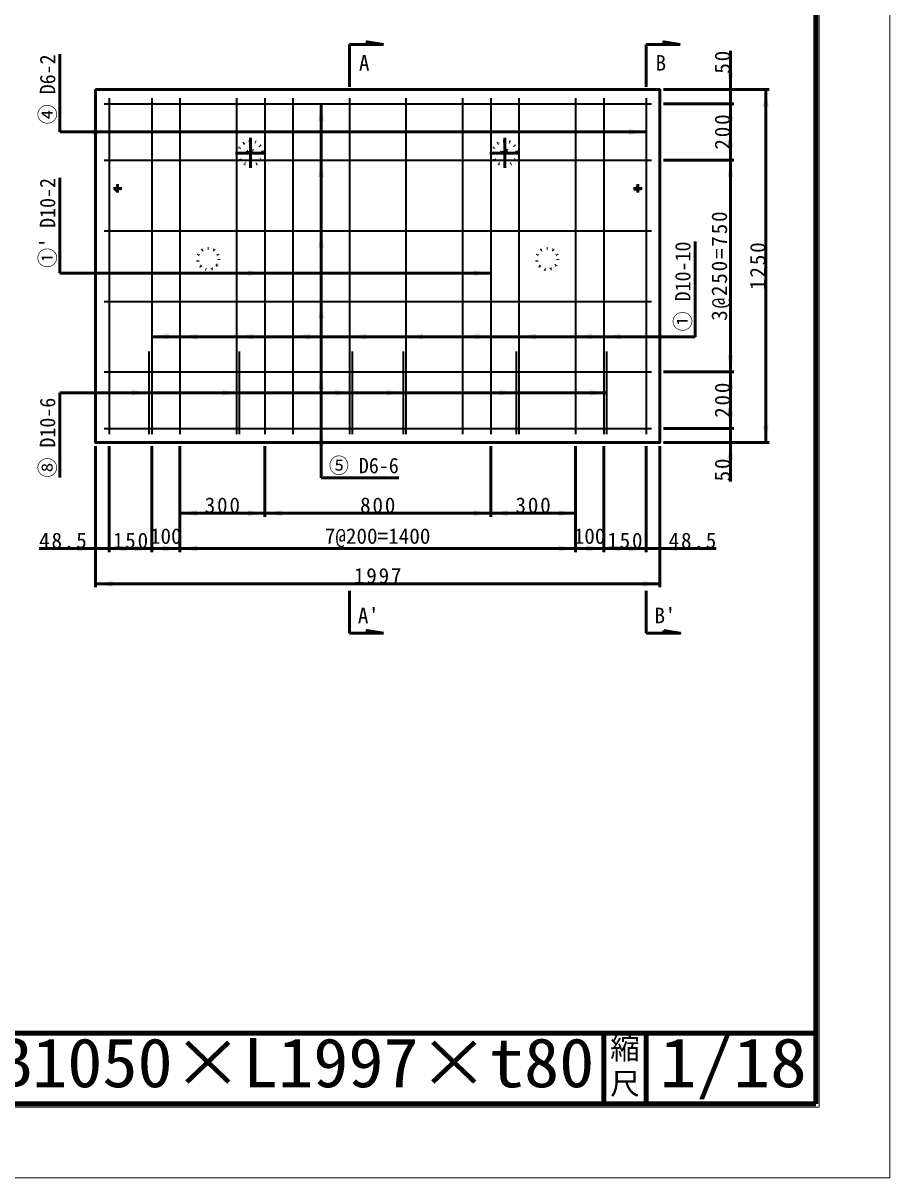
# Model space of a CAD drawing. Units: millimetres, scale not verified, with parts at other scales. Extents: x -2102 to 2102, y -1485 to 1485.
# Drawn here: x 875 to 2102, y -1485 to 151 of the extents above; entities that cross this region are included whole.
import ezdxf
from ezdxf.enums import TextEntityAlignment as Align

# ---------------------------------------------------------------- set-up
doc = ezdxf.new("R2010")
doc.units = ezdxf.units.MM
doc.header["$LTSCALE"] = 5
doc.linetypes.add('DOTTED', pattern=[1.75, 0.25, -1.5])
doc.linetypes.add('LONG_DASHED_DOTTED', pattern=[15.25, 12, -1.5, 0.25, -1.5])
doc.layers.add('0-0_V-nasSTD', color=7, linetype='Continuous', lineweight=50)
doc.layers.add('0-1_0', color=7, linetype='Continuous', lineweight=100)
doc.styles.add('ＭＳ ゴシック', font='')
doc.styles.get('ＭＳ ゴシック').set_extended_font_data('MS Gothic')

msp = doc.modelspace()

# ---------------------------------------------------------------- linework, layer by layer
at = {"layer": '0-0_V-nasSTD'}
for p, q in [((1337.331, 60.527), (1337.331, 120.527)), ((1362.331, 120.527), (1337.331, 120.527)), ((1362.331, 120.527), (1385.371, 120.527)), ((1757.331, 60.527), (1757.331, 120.527)), ((1782.331, 120.527), (1757.331, 120.527)), ((1782.331, 120.527), (1805.371, 120.527)), ((927.331, -3.473), (927.331, 106.527)), ((1876.731, 56.527), (1876.731, 111.527)), ((1781.731, 56.527), (1931.731, 56.527)), ((1876.731, 56.527), (1876.731, 36.527)), ((1926.731, 56.527), (1926.731, -443.473)), ((1297.331, -493.473), (1297.331, 36.527)), ((1781.731, 36.527), (1881.731, 36.527)), ((1876.731, 36.527), (1876.731, -43.473)), ((1757.331, -3.473), (927.331, -3.473)), ((1781.731, -43.473), (1881.731, -43.473)), ((1876.731, -43.473), (1876.731, -343.473)), ((927.331, -203.473), (927.331, -68.473)), ((1826.731, -293.473), (1826.731, -158.473)), ((1537.331, -203.473), (927.331, -203.473)), ((1826.731, -293.473), (1057.331, -293.473)), ((1781.731, -343.473), (1881.731, -343.473)), ((1876.731, -343.473), (1876.731, -423.473)), ((1701.331, -372.958), (927.331, -372.958)), ((927.331, -492.958), (927.331, -372.958)), ((1781.731, -423.473), (1881.731, -423.473)), ((1876.731, -443.473), (1876.731, -423.473)), ((977.931, -448.473), (977.931, -648.473)), ((997.331, -448.473), (997.331, -598.473)), ((1057.331, -448.473), (1057.331, -598.473)), ((1097.331, -448.473), (1097.331, -598.473)), ((1217.331, -448.473), (1217.331, -548.473)), ((1537.331, -448.473), (1537.331, -548.473)), ((1657.331, -448.473), (1657.331, -598.473)), ((1697.331, -448.473), (1697.331, -598.473)), ((1757.331, -448.473), (1757.331, -598.473)), ((1776.731, -448.473), (1776.731, -648.473)), ((1781.731, -443.473), (1931.731, -443.473)), ((1876.731, -443.473), (1876.731, -498.473)), ((1297.331, -493.473), (1407.331, -493.473)), ((1217.331, -543.473), (1097.331, -543.473)), ((1537.331, -543.473), (1217.331, -543.473)), ((1657.331, -543.473), (1537.331, -543.473)), ((897.931, -593.473), (977.931, -593.473)), ((1057.331, -593.473), (1097.331, -593.473)), ((1097.331, -593.473), (1657.331, -593.473)), ((1697.331, -593.473), (1657.331, -593.473)), ((1856.731, -593.473), (1776.731, -593.473)), ((977.931, -643.473), (1776.731, -643.473)), ((1337.331, -653.473), (1337.331, -713.473)), ((1757.331, -653.473), (1757.331, -713.473)), ((1362.331, -713.473), (1337.331, -713.473)), ((1362.331, -713.473), (1385.371, -713.473)), ((1782.331, -713.473), (1757.331, -713.473)), ((1782.331, -713.473), (1782.331, -709.633))]:
    msp.add_line(p, q, dxfattribs=at)
at = {"layer": '0-0_V-nasSTD', "lineweight": 35}
for p, q in [((989.931, 36.527), (1764.731, 36.527)), ((997.331, 44.527), (997.331, -431.473)), ((1057.331, 44.527), (1057.331, -431.473)), ((1097.331, 44.527), (1097.331, -431.473)), ((1177.331, 44.527), (1177.331, -431.473)), ((1217.331, 44.527), (1217.331, -431.473)), ((1257.331, 44.527), (1257.331, -431.473)), ((1337.331, 44.527), (1337.331, -431.473)), ((1417.331, 44.527), (1417.331, -431.473)), ((1497.331, 44.527), (1497.331, -431.473)), ((1537.331, 44.527), (1537.331, -431.473)), ((1577.331, 44.527), (1577.331, -431.473)), ((1657.331, 44.527), (1657.331, -431.473)), ((1697.331, 44.527), (1697.331, -431.473)), ((1757.331, 44.527), (1757.331, -431.473)), ((989.931, -43.473), (1764.731, -43.473)), ((989.931, -143.473), (1764.731, -143.473)), ((989.931, -243.473), (1764.731, -243.473)), ((1053.331, -314.443), (1053.331, -431.473)), ((1181.331, -314.443), (1181.331, -431.473)), ((1341.331, -314.443), (1341.331, -431.473)), ((1413.331, -314.443), (1413.331, -431.473)), ((1573.331, -314.443), (1573.331, -431.473)), ((1701.331, -314.443), (1701.331, -431.473)), ((989.931, -343.473), (1764.731, -343.473)), ((989.931, -423.473), (1764.731, -423.473))]:
    msp.add_line(p, q, dxfattribs=at)
at = {"layer": '0-0_V-nasSTD', "linetype": 'LONG_DASHED_DOTTED'}
for p, q in [((1197.331, -11.673), (1197.331, -54.073)), ((1557.331, -11.673), (1557.331, -54.073)), ((1176.131, -33.473), (1218.531, -33.473)), ((1536.131, -33.473), (1578.531, -33.473)), ((1009.131, -89.473), (1009.131, -77.473)), ((1745.531, -89.473), (1745.531, -77.473)), ((1003.131, -83.473), (1015.131, -83.473)), ((1739.531, -83.473), (1751.531, -83.473))]:
    msp.add_line(p, q, dxfattribs=at)
at = {"layer": '0-0_V-nasSTD', "lineweight": 100}
for p, q in [((1697.5, -1280), (1697.5, -1380)), ((1757.5, -1280), (1757.5, -1380)), ((-1997.5, -1380), (1997.5, -1380))]:
    msp.add_line(p, q, dxfattribs=at)
at = {"layer": '0-0_V-nasSTD', "lineweight": 18}
for points in [[(-2102.5, -1485), (-2102.5, 1485), (2102.5, 1485), (2102.5, -1485)], [(-2002.5, -1385), (-2002.5, 1385), (2002.5, 1385), (2002.5, -1385)]]:
    msp.add_lwpolyline(points, close=True, dxfattribs=at)
at = {"layer": '0-0_V-nasSTD', "lineweight": 100}
msp.add_lwpolyline([(1997.5, -1380), (1997.5, 1380), (-1997.5, 1380)], dxfattribs=at)
at = {"layer": '0-0_V-nasSTD'}
for points in [[(1362.331, 120.527), (1362.331, 124.367), (1385.371, 120.527)], [(1782.331, 120.527), (1782.331, 124.367), (1805.371, 120.527)], [(977.931, -593.473), (997.331, -593.473), (1057.331, -593.473)], [(1776.731, -593.473), (1757.331, -593.473), (1697.331, -593.473)], [(1362.331, -713.473), (1362.331, -709.633), (1385.371, -713.473)], [(1782.331, -709.633), (1805.371, -713.473), (1782.331, -713.473)]]:
    msp.add_lwpolyline(points, dxfattribs=at)
msp.add_lwpolyline([(977.931, 56.527), (977.931, -443.473), (1776.731, -443.473), (1776.731, 56.527)], close=True, dxfattribs=at)
at = {"layer": '0-0_V-nasSTD', "linetype": 'DOTTED'}
for centre, radius in [((1197.331, -33.473), 17.2), ((1557.331, -33.473), 17.2), ((1197.331, -33.473), 5), ((1557.331, -33.473), 5), ((1009.131, -83.473), 3.8), ((1009.131, -83.473), 2.4), ((1009.131, -83.473), 2), ((1745.531, -83.473), 3.8), ((1745.531, -83.473), 2.4), ((1745.531, -83.473), 2), ((1137.331, -183.473), 15), ((1617.331, -183.473), 15)]:
    msp.add_circle(centre, radius, dxfattribs=at)
at = {"layer": '0-0_V-nasSTD'}
for points in [[(1872.731, 80.527), (1876.731, 56.527), (1876.731, 80.527)], [(1876.731, 56.527), (1876.731, 80.527), (1880.731, 80.527)], [(1922.731, 32.527), (1926.731, 32.527), (1926.731, 56.527)], [(1926.731, 32.527), (1926.731, 56.527), (1930.731, 32.527)], [(1293.331, 12.527), (1297.331, 12.527), (1297.331, 36.527)], [(1297.331, 12.527), (1297.331, 36.527), (1301.331, 12.527)], [(1872.731, 12.527), (1876.731, 12.527), (1876.731, 36.527)], [(1876.731, 12.527), (1876.731, 36.527), (1880.731, 12.527)], [(973.331, -3.473), (973.331, 0.527), (997.331, -3.473)], [(1733.331, -3.473), (1733.331, 0.527), (1757.331, -3.473)], [(973.331, -7.473), (973.331, -3.473), (997.331, -3.473)], [(1733.331, -7.473), (1733.331, -3.473), (1757.331, -3.473)], [(1872.731, -19.473), (1876.731, -43.473), (1876.731, -19.473)], [(1876.731, -43.473), (1876.731, -19.473), (1880.731, -19.473)], [(1293.331, -67.473), (1297.331, -67.473), (1297.331, -43.473)], [(1297.331, -67.473), (1297.331, -43.473), (1301.331, -67.473)], [(1872.731, -67.473), (1876.731, -67.473), (1876.731, -43.473)], [(1876.731, -67.473), (1876.731, -43.473), (1880.731, -67.473)], [(1293.331, -167.473), (1297.331, -167.473), (1297.331, -143.473)], [(1297.331, -167.473), (1297.331, -143.473), (1301.331, -167.473)], [(1193.331, -203.473), (1193.331, -199.473), (1217.331, -203.473)], [(1193.331, -207.473), (1193.331, -203.473), (1217.331, -203.473)], [(1513.331, -203.473), (1513.331, -199.473), (1537.331, -203.473)], [(1513.331, -207.473), (1513.331, -203.473), (1537.331, -203.473)], [(1293.331, -267.473), (1297.331, -267.473), (1297.331, -243.473)], [(1297.331, -267.473), (1297.331, -243.473), (1301.331, -267.473)], [(1057.331, -293.473), (1081.331, -293.473), (1081.331, -289.473)], [(1057.331, -293.473), (1081.331, -297.473), (1081.331, -293.473)], [(1097.331, -293.473), (1121.331, -293.473), (1121.331, -289.473)], [(1097.331, -293.473), (1121.331, -297.473), (1121.331, -293.473)], [(1177.331, -293.473), (1201.331, -293.473), (1201.331, -289.473)], [(1177.331, -293.473), (1201.331, -297.473), (1201.331, -293.473)], [(1257.331, -293.473), (1281.331, -293.473), (1281.331, -289.473)], [(1257.331, -293.473), (1281.331, -297.473), (1281.331, -293.473)], [(1337.331, -293.473), (1361.331, -293.473), (1361.331, -289.473)], [(1337.331, -293.473), (1361.331, -297.473), (1361.331, -293.473)], [(1417.331, -293.473), (1441.331, -293.473), (1441.331, -289.473)], [(1417.331, -293.473), (1441.331, -297.473), (1441.331, -293.473)], [(1497.331, -293.473), (1521.331, -293.473), (1521.331, -289.473)], [(1497.331, -293.473), (1521.331, -297.473), (1521.331, -293.473)], [(1577.331, -293.473), (1601.331, -293.473), (1601.331, -289.473)], [(1577.331, -293.473), (1601.331, -297.473), (1601.331, -293.473)], [(1657.331, -293.473), (1681.331, -293.473), (1681.331, -289.473)], [(1657.331, -293.473), (1681.331, -297.473), (1681.331, -293.473)], [(1697.331, -293.473), (1721.331, -293.473), (1721.331, -289.473)], [(1697.331, -293.473), (1721.331, -297.473), (1721.331, -293.473)], [(1872.731, -319.473), (1876.731, -343.473), (1876.731, -319.473)], [(1876.731, -343.473), (1876.731, -319.473), (1880.731, -319.473)], [(1293.331, -367.473), (1297.331, -367.473), (1297.331, -343.473)], [(1297.331, -367.473), (1297.331, -343.473), (1301.331, -367.473)], [(1872.731, -367.473), (1876.731, -367.473), (1876.731, -343.473)], [(1876.731, -367.473), (1876.731, -343.473), (1880.731, -367.473)], [(1029.331, -372.958), (1029.331, -368.958), (1053.331, -372.958)], [(1029.331, -376.958), (1029.331, -372.958), (1053.331, -372.958)], [(1157.331, -372.958), (1157.331, -368.958), (1181.331, -372.958)], [(1157.331, -376.958), (1157.331, -372.958), (1181.331, -372.958)], [(1317.331, -372.958), (1317.331, -368.958), (1341.331, -372.958)], [(1317.331, -376.958), (1317.331, -372.958), (1341.331, -372.958)], [(1389.331, -372.958), (1389.331, -368.958), (1413.331, -372.958)], [(1389.331, -376.958), (1389.331, -372.958), (1413.331, -372.958)], [(1549.331, -372.958), (1549.331, -368.958), (1573.331, -372.958)], [(1549.331, -376.958), (1549.331, -372.958), (1573.331, -372.958)], [(1677.331, -372.958), (1677.331, -368.958), (1701.331, -372.958)], [(1677.331, -376.958), (1677.331, -372.958), (1701.331, -372.958)], [(1872.731, -399.473), (1876.731, -423.473), (1876.731, -399.473)], [(1876.731, -423.473), (1876.731, -399.473), (1880.731, -399.473)], [(1293.331, -447.473), (1297.331, -447.473), (1297.331, -423.473)], [(1297.331, -447.473), (1297.331, -423.473), (1301.331, -447.473)], [(1922.731, -419.473), (1926.731, -443.473), (1926.731, -419.473)], [(1926.731, -443.473), (1926.731, -419.473), (1930.731, -419.473)], [(1872.731, -467.473), (1876.731, -467.473), (1876.731, -443.473)], [(1876.731, -467.473), (1876.731, -443.473), (1880.731, -467.473)], [(1097.331, -543.473), (1121.331, -543.473), (1121.331, -539.473)], [(1193.331, -543.473), (1193.331, -539.473), (1217.331, -543.473)], [(1217.331, -543.473), (1241.331, -543.473), (1241.331, -539.473)], [(1513.331, -543.473), (1513.331, -539.473), (1537.331, -543.473)], [(1537.331, -543.473), (1561.331, -543.473), (1561.331, -539.473)], [(1633.331, -543.473), (1633.331, -539.473), (1657.331, -543.473)], [(1097.331, -543.473), (1121.331, -547.473), (1121.331, -543.473)], [(1193.331, -547.473), (1193.331, -543.473), (1217.331, -543.473)], [(1217.331, -543.473), (1241.331, -547.473), (1241.331, -543.473)], [(1513.331, -547.473), (1513.331, -543.473), (1537.331, -543.473)], [(1537.331, -543.473), (1561.331, -547.473), (1561.331, -543.473)], [(1633.331, -547.473), (1633.331, -543.473), (1657.331, -543.473)], [(953.931, -593.473), (953.931, -589.473), (977.931, -593.473)], [(953.931, -597.473), (953.931, -593.473), (977.931, -593.473)], [(997.331, -593.473), (1021.331, -593.473), (1021.331, -589.473)], [(997.331, -593.473), (1021.331, -597.473), (1021.331, -593.473)], [(1033.331, -593.473), (1033.331, -589.473), (1057.331, -593.473)], [(1033.331, -597.473), (1033.331, -593.473), (1057.331, -593.473)], [(1057.331, -593.473), (1081.331, -593.473), (1081.331, -589.473)], [(1057.331, -593.473), (1081.331, -597.473), (1081.331, -593.473)], [(1073.331, -593.473), (1073.331, -589.473), (1097.331, -593.473)], [(1073.331, -597.473), (1073.331, -593.473), (1097.331, -593.473)], [(1097.331, -593.473), (1121.331, -593.473), (1121.331, -589.473)], [(1097.331, -593.473), (1121.331, -597.473), (1121.331, -593.473)], [(1633.331, -593.473), (1633.331, -589.473), (1657.331, -593.473)], [(1633.331, -597.473), (1633.331, -593.473), (1657.331, -593.473)], [(1657.331, -593.473), (1681.331, -593.473), (1681.331, -589.473)], [(1657.331, -593.473), (1681.331, -597.473), (1681.331, -593.473)], [(1673.331, -593.473), (1673.331, -589.473), (1697.331, -593.473)], [(1673.331, -597.473), (1673.331, -593.473), (1697.331, -593.473)], [(1697.331, -593.473), (1721.331, -593.473), (1721.331, -589.473)], [(1697.331, -593.473), (1721.331, -597.473), (1721.331, -593.473)], [(1733.331, -593.473), (1733.331, -589.473), (1757.331, -593.473)], [(1733.331, -597.473), (1733.331, -593.473), (1757.331, -593.473)], [(1776.731, -593.473), (1800.731, -593.473), (1800.731, -589.473)], [(1776.731, -593.473), (1800.731, -597.473), (1800.731, -593.473)], [(977.931, -643.473), (1001.931, -643.473), (1001.931, -639.473)], [(977.931, -643.473), (1001.931, -647.473), (1001.931, -643.473)], [(1752.731, -643.473), (1752.731, -639.473), (1776.731, -643.473)], [(1752.731, -647.473), (1752.731, -643.473), (1776.731, -643.473)]]:
    msp.add_solid(points, dxfattribs=at)
at = {"layer": '0-1_0'}
msp.add_line((-1997.5, -1280), (1997.5, -1280), dxfattribs=at)

# ---------------------------------------------------------------- texts
at = {"layer": '0-0_V-nasSTD', "style": 'ＭＳ ゴシック', "width": 0.95}
for s, p in [('④ D6-2', (927.331, 7.416)), ("①' D10-2", (927.331, -195.902)), ('① D10-10', (1826.731, -285.902)), ('⑧ D10-6', (927.331, -492.958))]:
    msp.add_text(s, height=21.85, rotation=90, dxfattribs=at).set_placement(p, align=Align.BOTTOM_LEFT)
at = {"layer": '0-0_V-nasSTD', "style": 'ＭＳ ゴシック'}
for s, height, p in [('A', 21.99, (1350.697, 76.703)), ('B', 21.99, (1770.697, 76.703)), ('100', 21.99, (1054.831, -593.473)), ('7@200=1400', 21.99, (1302.331, -593.473)), ('100', 21.99, (1654.831, -593.473)), ("A'", 21.99, (1349.22, -705.916)), ("B'", 21.99, (1769.22, -705.916)), ('縮', 30.79, (1706.482, -1326.001)), ('尺', 30.79, (1706.476, -1375.99))]:
    msp.add_text(s, height=height, dxfattribs=at).set_placement(p, align=Align.BOTTOM_LEFT)
for s, height, width, p in [('⑤ D6-6', 21.85, 0.95, (1308.22, -493.473)), ('H1250×B1050×L1997×t80', 69.65, 1.05, (490, -1377.492)), ('1/18', 69.65, 1.1, (1776.5, -1377.418))]:
    msp.add_text(s, height=height, dxfattribs=dict(at, width=width)).set_placement(p, align=Align.BOTTOM_LEFT)
at = {"layer": '0-0_V-nasSTD', "char_height": 21.99, "attachment_point": 7, "rotation": 90, "style": 'ＭＳ ゴシック'}
for s, insert in [('\\T1.17;50', (1876.731, 79.027)), ('\\T1.17;200', (1876.731, -28.473)), ('\\T1.17;3@250=750', (1876.731, -270.973)), ('\\T1.17;1250', (1926.731, -227.223)), ('\\T1.17;200', (1876.731, -408.473)), ('\\T1.17;50', (1876.731, -498.473))]:
    msp.add_mtext(s, dxfattribs=dict(at, insert=insert))
at = {"layer": '0-0_V-nasSTD', "char_height": 21.99, "attachment_point": 7, "style": 'ＭＳ ゴシック'}
for s, insert in [('\\T1.17;300', (1132.331, -543.473)), ('\\T1.17;800', (1352.331, -543.473)), ('\\T1.17;300', (1572.331, -543.473)), ('\\T1.17;48.5', (897.931, -593.473)), ('\\T1.17;150', (1002.331, -593.473)), ('\\T1.17;150', (1702.331, -593.473)), ('\\T1.17;48.5', (1789.231, -593.473)), ('\\T1.17;1997', (1343.581, -643.473))]:
    msp.add_mtext(s, dxfattribs=dict(at, insert=insert))

doc.saveas('drawing.dxf')
